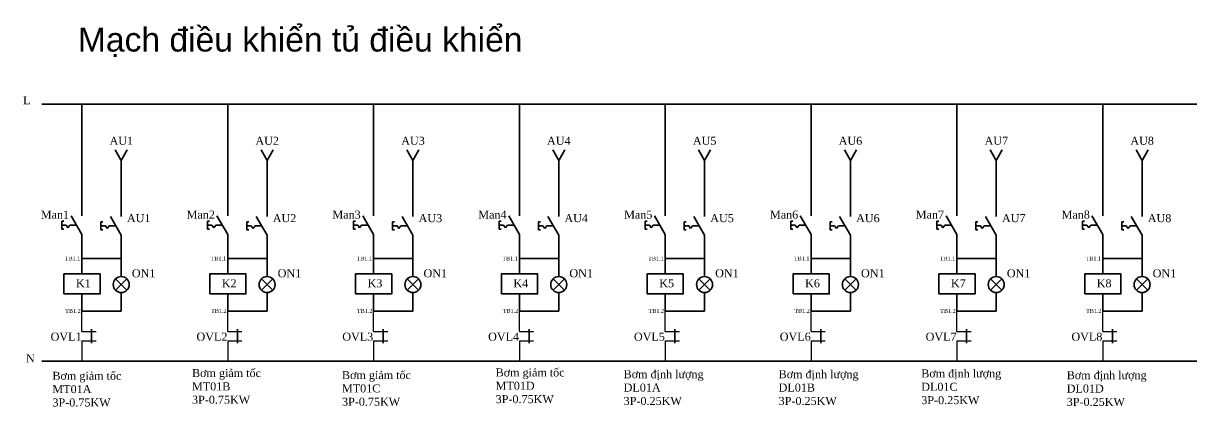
# Model space of a CAD drawing. Header units: millimetres. Extents: x 0 to 19177, y 0 to 12100.
# Drawn here: x 11110 to 14024, y 10995 to 11952 of the extents above; entities that cross this region are included whole.
import ezdxf

# ---------------------------------------------------------------- set-up
doc = ezdxf.new("R2010")
doc.units = ezdxf.units.MM
doc.header["$MEASUREMENT"] = 0
doc.layers.add('0---TBD---SD', color=2, linetype='Continuous', lineweight=25)
doc.layers.add('NetDam', color=7, linetype='Continuous', lineweight=35)
doc.layers.add('PHU KIEN', color=7, linetype='Continuous')
doc.styles.get("Standard").update_dxf_attribs({"font": 'arial.ttf'})

# ---------------------------------------------------------------- blocks, each defined once
blk = doc.blocks.new('TDM')
at = {"layer": '0---TBD---SD', "color": 7}
for p, q in [((334849, 442398), (334849, 442782)), ((334849, 442398), (335027, 442398)), ((334938, 442398), (335115, 442398)), ((334849, 442221), (334849, 441837)), ((334849, 442221), (335027, 442221)), ((334938, 442221), (335115, 442221))]:
    blk.add_line(p, q, dxfattribs=at)

msp = doc.modelspace()

# ---------------------------------------------------------------- linework, layer by layer
at = {"layer": 'NetDam', "color": 0}
for p, q in [((11256.2, 11749.7), (11156.2, 11749.7)), ((11256.2, 11619), (11256.2, 11749.7)), ((11256.2, 11749.7), (11620, 11749.7)), ((11620, 11619), (11620, 11749.7)), ((11620, 11749.7), (11983.8, 11749.7)), ((11983.8, 11619), (11983.8, 11749.7)), ((11983.8, 11749.7), (12347.6, 11749.7)), ((12347.6, 11619), (12347.6, 11749.7)), ((12347.6, 11749.7), (12711.3, 11749.7)), ((12711.3, 11619), (12711.3, 11749.7)), ((12711.3, 11749.7), (13075.1, 11749.7)), ((13075.1, 11619), (13075.1, 11749.7)), ((13075.1, 11749.7), (13438.9, 11749.7)), ((13438.9, 11619), (13438.9, 11749.7)), ((13438.9, 11749.7), (13802.7, 11749.7)), ((13802.7, 11619), (13802.7, 11749.7)), ((13802.7, 11749.7), (14166.4, 11749.7)), ((11354.1, 11609.5), (11339.1, 11635.5)), ((11354.1, 11609.5), (11369.1, 11635.5)), ((11717.9, 11609.5), (11702.9, 11635.5)), ((11717.9, 11609.5), (11732.9, 11635.5)), ((12081.7, 11609.5), (12066.7, 11635.5)), ((12081.7, 11609.5), (12096.7, 11635.5)), ((12445.4, 11609.5), (12430.4, 11635.5)), ((12445.4, 11609.5), (12460.4, 11635.5)), ((12809.2, 11609.5), (12794.2, 11635.5)), ((12809.2, 11609.5), (12824.2, 11635.5)), ((13173, 11609.5), (13158, 11635.5)), ((13173, 11609.5), (13188, 11635.5)), ((13536.8, 11609.5), (13521.8, 11635.5)), ((13536.8, 11609.5), (13551.8, 11635.5)), ((13900.6, 11609.5), (13885.6, 11635.5)), ((13900.6, 11609.5), (13915.6, 11635.5)), ((11256.2, 11619), (11256.2, 11505.9)), ((11354.1, 11609.5), (11354.1, 11575)), ((11620, 11619), (11620, 11505.9)), ((11717.9, 11609.5), (11717.9, 11575)), ((11983.8, 11619), (11983.8, 11505.9)), ((12081.7, 11609.5), (12081.7, 11575)), ((12347.6, 11619), (12347.6, 11505.9)), ((12445.4, 11609.5), (12445.4, 11575)), ((12711.3, 11619), (12711.3, 11505.9)), ((12809.2, 11609.5), (12809.2, 11575)), ((13075.1, 11619), (13075.1, 11505.9)), ((13173, 11609.5), (13173, 11575)), ((13438.9, 11619), (13438.9, 11505.9)), ((13536.8, 11609.5), (13536.8, 11575)), ((13802.7, 11619), (13802.7, 11505.9)), ((13900.6, 11609.5), (13900.6, 11575)), ((11354.1, 11575), (11354.1, 11504.1)), ((11717.9, 11575), (11717.9, 11504.1)), ((12081.7, 11575), (12081.7, 11504.1)), ((12445.4, 11575), (12445.4, 11504.1)), ((12809.2, 11575), (12809.2, 11504.1)), ((13173, 11575), (13173, 11504.1)), ((13536.8, 11575), (13536.8, 11504.1)), ((13900.6, 11575), (13900.6, 11504.1)), ((11256.2, 11497.4), (11256.2, 11505.9)), ((11256.2, 11471.4), (11256.2, 11497.4)), ((11354.1, 11495.6), (11354.1, 11504.1)), ((11354.1, 11469.6), (11354.1, 11495.6)), ((11620, 11497.4), (11620, 11505.9)), ((11620, 11471.4), (11620, 11497.4)), ((11717.9, 11495.6), (11717.9, 11504.1)), ((11717.9, 11469.6), (11717.9, 11495.6)), ((11983.8, 11497.4), (11983.8, 11505.9)), ((11983.8, 11471.4), (11983.8, 11497.4)), ((12081.7, 11495.6), (12081.7, 11504.1)), ((12081.7, 11469.6), (12081.7, 11495.6)), ((12347.6, 11497.4), (12347.6, 11505.9)), ((12347.6, 11471.4), (12347.6, 11497.4)), ((12445.4, 11495.6), (12445.4, 11504.1)), ((12445.4, 11469.6), (12445.4, 11495.6)), ((12711.3, 11497.4), (12711.3, 11505.9)), ((12711.3, 11471.4), (12711.3, 11497.4)), ((12809.2, 11495.6), (12809.2, 11504.1)), ((12809.2, 11469.6), (12809.2, 11495.6)), ((13075.1, 11497.4), (13075.1, 11505.9)), ((13075.1, 11471.4), (13075.1, 11497.4)), ((13173, 11495.6), (13173, 11504.1)), ((13173, 11469.6), (13173, 11495.6)), ((13438.9, 11497.4), (13438.9, 11505.9)), ((13438.9, 11471.4), (13438.9, 11497.4)), ((13536.8, 11495.6), (13536.8, 11504.1)), ((13536.8, 11469.6), (13536.8, 11495.6)), ((13802.7, 11497.4), (13802.7, 11505.9)), ((13802.7, 11471.4), (13802.7, 11497.4)), ((13900.6, 11495.6), (13900.6, 11504.1)), ((13900.6, 11469.6), (13900.6, 11495.6)), ((11205.7, 11447.9), (11205.7, 11457.9)), ((11205.7, 11457.9), (11210.7, 11457.9)), ((11256.2, 11424.4), (11229.2, 11471.4)), ((11303.6, 11446.1), (11303.6, 11456.1)), ((11303.6, 11456.1), (11308.6, 11456.1)), ((11354.1, 11422.6), (11327.1, 11469.6)), ((11569.5, 11447.9), (11569.5, 11457.9)), ((11569.5, 11457.9), (11574.5, 11457.9)), ((11620, 11424.4), (11593, 11471.4)), ((11667.4, 11446.1), (11667.4, 11456.1)), ((11667.4, 11456.1), (11672.4, 11456.1)), ((11717.9, 11422.6), (11690.9, 11469.6)), ((11933.3, 11447.9), (11933.3, 11457.9)), ((11933.3, 11457.9), (11938.3, 11457.9)), ((11983.8, 11424.4), (11956.8, 11471.4)), ((12031.2, 11446.1), (12031.2, 11456.1)), ((12031.2, 11456.1), (12036.2, 11456.1)), ((12081.7, 11422.6), (12054.7, 11469.6)), ((12297.1, 11447.9), (12297.1, 11457.9)), ((12297.1, 11457.9), (12302.1, 11457.9)), ((12347.6, 11424.4), (12320.6, 11471.4)), ((12394.9, 11446.1), (12394.9, 11456.1)), ((12394.9, 11456.1), (12399.9, 11456.1)), ((12445.4, 11422.6), (12418.4, 11469.6)), ((12660.8, 11447.9), (12660.8, 11457.9)), ((12660.8, 11457.9), (12665.8, 11457.9)), ((12711.3, 11424.4), (12684.3, 11471.4)), ((12758.7, 11446.1), (12758.7, 11456.1)), ((12758.7, 11456.1), (12763.7, 11456.1)), ((12809.2, 11422.6), (12782.2, 11469.6)), ((13024.6, 11447.9), (13024.6, 11457.9)), ((13024.6, 11457.9), (13029.6, 11457.9)), ((13075.1, 11424.4), (13048.1, 11471.4)), ((13122.5, 11446.1), (13122.5, 11456.1)), ((13122.5, 11456.1), (13127.5, 11456.1)), ((13173, 11422.6), (13146, 11469.6)), ((13388.4, 11447.9), (13388.4, 11457.9)), ((13388.4, 11457.9), (13393.4, 11457.9)), ((13438.9, 11424.4), (13411.9, 11471.4)), ((13486.3, 11446.1), (13486.3, 11456.1)), ((13486.3, 11456.1), (13491.3, 11456.1)), ((13536.8, 11422.6), (13509.8, 11469.6)), ((13752.2, 11447.9), (13752.2, 11457.9)), ((13752.2, 11457.9), (13757.2, 11457.9)), ((13802.7, 11424.4), (13775.7, 11471.4)), ((13850.1, 11446.1), (13850.1, 11456.1)), ((13850.1, 11456.1), (13855.1, 11456.1)), ((13900.6, 11422.6), (13873.6, 11469.6)), ((11205.7, 11447.9), (11205.7, 11437.9)), ((11205.7, 11447.9), (11214.2, 11447.9)), ((11205.7, 11437.9), (11210.7, 11437.9)), ((11216.7, 11447.9), (11214.2, 11447.9)), ((11221.2, 11440.9), (11216.7, 11447.9)), ((11226.2, 11447.9), (11221.2, 11440.9)), ((11226.2, 11447.9), (11230.2, 11447.9)), ((11230.2, 11447.9), (11242.7, 11447.9)), ((11256.2, 11424.4), (11256.2, 11388.5)), ((11303.6, 11446.1), (11303.6, 11436.1)), ((11303.6, 11446.1), (11312.1, 11446.1)), ((11303.6, 11436.1), (11308.6, 11436.1)), ((11314.6, 11446.1), (11312.1, 11446.1)), ((11319.1, 11439.1), (11314.6, 11446.1)), ((11324.1, 11446.1), (11319.1, 11439.1)), ((11324.1, 11446.1), (11328.1, 11446.1)), ((11328.1, 11446.1), (11340.6, 11446.1)), ((11569.5, 11447.9), (11569.5, 11437.9)), ((11569.5, 11447.9), (11578, 11447.9)), ((11569.5, 11437.9), (11574.5, 11437.9)), ((11580.5, 11447.9), (11578, 11447.9)), ((11585, 11440.9), (11580.5, 11447.9)), ((11590, 11447.9), (11585, 11440.9)), ((11590, 11447.9), (11594, 11447.9)), ((11594, 11447.9), (11606.5, 11447.9)), ((11620, 11424.4), (11620, 11388.5)), ((11667.4, 11446.1), (11667.4, 11436.1)), ((11667.4, 11446.1), (11675.9, 11446.1)), ((11667.4, 11436.1), (11672.4, 11436.1)), ((11678.4, 11446.1), (11675.9, 11446.1)), ((11682.9, 11439.1), (11678.4, 11446.1)), ((11687.9, 11446.1), (11682.9, 11439.1)), ((11687.9, 11446.1), (11691.9, 11446.1)), ((11691.9, 11446.1), (11704.4, 11446.1)), ((11933.3, 11447.9), (11933.3, 11437.9)), ((11933.3, 11447.9), (11941.8, 11447.9)), ((11933.3, 11437.9), (11938.3, 11437.9)), ((11944.3, 11447.9), (11941.8, 11447.9)), ((11948.8, 11440.9), (11944.3, 11447.9)), ((11953.8, 11447.9), (11948.8, 11440.9)), ((11953.8, 11447.9), (11957.8, 11447.9)), ((11957.8, 11447.9), (11970.3, 11447.9)), ((11983.8, 11424.4), (11983.8, 11388.5)), ((12031.2, 11446.1), (12031.2, 11436.1)), ((12031.2, 11446.1), (12039.7, 11446.1)), ((12031.2, 11436.1), (12036.2, 11436.1)), ((12042.2, 11446.1), (12039.7, 11446.1)), ((12046.7, 11439.1), (12042.2, 11446.1)), ((12051.7, 11446.1), (12046.7, 11439.1)), ((12051.7, 11446.1), (12055.7, 11446.1)), ((12055.7, 11446.1), (12068.2, 11446.1)), ((12297.1, 11447.9), (12297.1, 11437.9)), ((12297.1, 11447.9), (12305.6, 11447.9)), ((12297.1, 11437.9), (12302.1, 11437.9)), ((12308.1, 11447.9), (12305.6, 11447.9)), ((12312.6, 11440.9), (12308.1, 11447.9)), ((12317.6, 11447.9), (12312.6, 11440.9)), ((12317.6, 11447.9), (12321.6, 11447.9)), ((12321.6, 11447.9), (12334.1, 11447.9)), ((12347.6, 11424.4), (12347.6, 11388.5)), ((12394.9, 11446.1), (12394.9, 11436.1)), ((12394.9, 11446.1), (12403.4, 11446.1)), ((12394.9, 11436.1), (12399.9, 11436.1)), ((12405.9, 11446.1), (12403.4, 11446.1)), ((12410.4, 11439.1), (12405.9, 11446.1)), ((12415.4, 11446.1), (12410.4, 11439.1)), ((12415.4, 11446.1), (12419.4, 11446.1)), ((12419.4, 11446.1), (12431.9, 11446.1)), ((12660.8, 11447.9), (12660.8, 11437.9)), ((12660.8, 11447.9), (12669.3, 11447.9)), ((12660.8, 11437.9), (12665.8, 11437.9)), ((12671.8, 11447.9), (12669.3, 11447.9)), ((12676.3, 11440.9), (12671.8, 11447.9)), ((12681.3, 11447.9), (12676.3, 11440.9)), ((12681.3, 11447.9), (12685.3, 11447.9)), ((12685.3, 11447.9), (12697.8, 11447.9)), ((12711.3, 11424.4), (12711.3, 11388.5)), ((12758.7, 11446.1), (12758.7, 11436.1)), ((12758.7, 11446.1), (12767.2, 11446.1)), ((12758.7, 11436.1), (12763.7, 11436.1)), ((12769.7, 11446.1), (12767.2, 11446.1)), ((12774.2, 11439.1), (12769.7, 11446.1)), ((12779.2, 11446.1), (12774.2, 11439.1)), ((12779.2, 11446.1), (12783.2, 11446.1)), ((12783.2, 11446.1), (12795.7, 11446.1)), ((13024.6, 11447.9), (13024.6, 11437.9)), ((13024.6, 11447.9), (13033.1, 11447.9)), ((13024.6, 11437.9), (13029.6, 11437.9)), ((13035.6, 11447.9), (13033.1, 11447.9)), ((13040.1, 11440.9), (13035.6, 11447.9)), ((13045.1, 11447.9), (13040.1, 11440.9)), ((13045.1, 11447.9), (13049.1, 11447.9)), ((13049.1, 11447.9), (13061.6, 11447.9)), ((13075.1, 11424.4), (13075.1, 11388.5)), ((13122.5, 11446.1), (13122.5, 11436.1)), ((13122.5, 11446.1), (13131, 11446.1)), ((13122.5, 11436.1), (13127.5, 11436.1)), ((13133.5, 11446.1), (13131, 11446.1)), ((13138, 11439.1), (13133.5, 11446.1)), ((13143, 11446.1), (13138, 11439.1)), ((13143, 11446.1), (13147, 11446.1)), ((13147, 11446.1), (13159.5, 11446.1)), ((13388.4, 11447.9), (13388.4, 11437.9)), ((13388.4, 11447.9), (13396.9, 11447.9)), ((13388.4, 11437.9), (13393.4, 11437.9)), ((13399.4, 11447.9), (13396.9, 11447.9)), ((13403.9, 11440.9), (13399.4, 11447.9)), ((13408.9, 11447.9), (13403.9, 11440.9)), ((13408.9, 11447.9), (13412.9, 11447.9)), ((13412.9, 11447.9), (13425.4, 11447.9)), ((13438.9, 11424.4), (13438.9, 11388.5)), ((13486.3, 11446.1), (13486.3, 11436.1)), ((13486.3, 11446.1), (13494.8, 11446.1)), ((13486.3, 11436.1), (13491.3, 11436.1)), ((13497.3, 11446.1), (13494.8, 11446.1)), ((13501.8, 11439.1), (13497.3, 11446.1)), ((13506.8, 11446.1), (13501.8, 11439.1)), ((13506.8, 11446.1), (13510.8, 11446.1)), ((13510.8, 11446.1), (13523.3, 11446.1)), ((13752.2, 11447.9), (13752.2, 11437.9)), ((13752.2, 11447.9), (13760.7, 11447.9)), ((13752.2, 11437.9), (13757.2, 11437.9)), ((13763.2, 11447.9), (13760.7, 11447.9)), ((13767.7, 11440.9), (13763.2, 11447.9)), ((13772.7, 11447.9), (13767.7, 11440.9)), ((13772.7, 11447.9), (13776.7, 11447.9)), ((13776.7, 11447.9), (13789.2, 11447.9)), ((13802.7, 11424.4), (13802.7, 11388.5)), ((13850.1, 11446.1), (13850.1, 11436.1)), ((13850.1, 11446.1), (13858.6, 11446.1)), ((13850.1, 11436.1), (13855.1, 11436.1)), ((13861.1, 11446.1), (13858.6, 11446.1)), ((13865.6, 11439.1), (13861.1, 11446.1)), ((13870.6, 11446.1), (13865.6, 11439.1)), ((13870.6, 11446.1), (13874.6, 11446.1)), ((13874.6, 11446.1), (13887.1, 11446.1)), ((11354.1, 11422.6), (11354.1, 11386.7)), ((11717.9, 11422.6), (11717.9, 11386.7)), ((12081.7, 11422.6), (12081.7, 11386.7)), ((12445.4, 11422.6), (12445.4, 11386.7)), ((12809.2, 11422.6), (12809.2, 11386.7)), ((13173, 11422.6), (13173, 11386.7)), ((13536.8, 11422.6), (13536.8, 11386.7)), ((13900.6, 11422.6), (13900.6, 11386.7)), ((11256.2, 11388.5), (11256.2, 11355.9)), ((11354.1, 11364.4), (11354.1, 11386.7)), ((11620, 11388.5), (11620, 11355.9)), ((11717.9, 11364.4), (11717.9, 11386.7)), ((11983.8, 11388.5), (11983.8, 11355.9)), ((12081.7, 11364.4), (12081.7, 11386.7)), ((12347.6, 11388.5), (12347.6, 11355.9)), ((12445.4, 11364.4), (12445.4, 11386.7)), ((12711.3, 11388.5), (12711.3, 11355.9)), ((12809.2, 11364.4), (12809.2, 11386.7)), ((13075.1, 11388.5), (13075.1, 11355.9)), ((13173, 11364.4), (13173, 11386.7)), ((13438.9, 11388.5), (13438.9, 11355.9)), ((13536.8, 11364.4), (13536.8, 11386.7)), ((13802.7, 11388.5), (13802.7, 11355.9)), ((13900.6, 11364.4), (13900.6, 11386.7)), ((11354.1, 11364.4), (11256.2, 11364.4)), ((11256.2, 11325.9), (11256.2, 11355.9)), ((11354.1, 11339.6), (11354.1, 11364.4)), ((11354.1, 11319.6), (11354.1, 11339.6)), ((11717.9, 11364.4), (11620, 11364.4)), ((11620, 11325.9), (11620, 11355.9)), ((11717.9, 11339.6), (11717.9, 11364.4)), ((11717.9, 11319.6), (11717.9, 11339.6)), ((12081.7, 11364.4), (11983.8, 11364.4)), ((11983.8, 11325.9), (11983.8, 11355.9)), ((12081.7, 11339.6), (12081.7, 11364.4)), ((12081.7, 11319.6), (12081.7, 11339.6)), ((12445.4, 11364.4), (12347.6, 11364.4)), ((12347.6, 11325.9), (12347.6, 11355.9)), ((12445.4, 11339.6), (12445.4, 11364.4)), ((12445.4, 11319.6), (12445.4, 11339.6)), ((12809.2, 11364.4), (12711.3, 11364.4)), ((12711.3, 11325.9), (12711.3, 11355.9)), ((12809.2, 11339.6), (12809.2, 11364.4)), ((12809.2, 11319.6), (12809.2, 11339.6)), ((13173, 11364.4), (13075.1, 11364.4)), ((13075.1, 11325.9), (13075.1, 11355.9)), ((13173, 11339.6), (13173, 11364.4)), ((13173, 11319.6), (13173, 11339.6)), ((13536.8, 11364.4), (13438.9, 11364.4)), ((13438.9, 11325.9), (13438.9, 11355.9)), ((13536.8, 11339.6), (13536.8, 11364.4)), ((13536.8, 11319.6), (13536.8, 11339.6)), ((13900.6, 11364.4), (13802.7, 11364.4)), ((13802.7, 11325.9), (13802.7, 11355.9)), ((13900.6, 11339.6), (13900.6, 11364.4)), ((13900.6, 11319.6), (13900.6, 11339.6)), ((11340, 11313.5), (11368.3, 11285.2)), ((11368.3, 11313.5), (11340, 11285.2)), ((11354.1, 11319.4), (11354.1, 11319.6)), ((11703.8, 11313.5), (11732, 11285.2)), ((11732, 11313.5), (11703.8, 11285.2)), ((11717.9, 11319.4), (11717.9, 11319.6)), ((12067.5, 11313.5), (12095.8, 11285.2)), ((12095.8, 11313.5), (12067.5, 11285.2)), ((12081.7, 11319.4), (12081.7, 11319.6)), ((12431.3, 11313.5), (12459.6, 11285.2)), ((12459.6, 11313.5), (12431.3, 11285.2)), ((12445.4, 11319.4), (12445.4, 11319.6)), ((12795.1, 11313.5), (12823.4, 11285.2)), ((12823.4, 11313.5), (12795.1, 11285.2)), ((12809.2, 11319.4), (12809.2, 11319.6)), ((13158.9, 11313.5), (13187.1, 11285.2)), ((13187.1, 11313.5), (13158.9, 11285.2)), ((13173, 11319.4), (13173, 11319.6)), ((13522.6, 11313.5), (13550.9, 11285.2)), ((13550.9, 11313.5), (13522.6, 11285.2)), ((13536.8, 11319.4), (13536.8, 11319.6)), ((13886.4, 11313.5), (13914.7, 11285.2)), ((13914.7, 11313.5), (13886.4, 11285.2)), ((13900.6, 11319.4), (13900.6, 11319.6)), ((11354.1, 11279.4), (11354.1, 11259.4)), ((11717.9, 11279.4), (11717.9, 11259.4)), ((12081.7, 11279.4), (12081.7, 11259.4)), ((12445.4, 11279.4), (12445.4, 11259.4)), ((12809.2, 11279.4), (12809.2, 11259.4)), ((13173, 11279.4), (13173, 11259.4)), ((13536.8, 11279.4), (13536.8, 11259.4)), ((13900.6, 11279.4), (13900.6, 11259.4)), ((11256.2, 11275.9), (11256.2, 11245.9)), ((11354.1, 11259.4), (11354.1, 11233.4)), ((11620, 11275.9), (11620, 11245.9)), ((11717.9, 11259.4), (11717.9, 11233.4)), ((11983.8, 11275.9), (11983.8, 11245.9)), ((12081.7, 11259.4), (12081.7, 11233.4)), ((12347.6, 11275.9), (12347.6, 11245.9)), ((12445.4, 11259.4), (12445.4, 11233.4)), ((12711.3, 11275.9), (12711.3, 11245.9)), ((12809.2, 11259.4), (12809.2, 11233.4)), ((13075.1, 11275.9), (13075.1, 11245.9)), ((13173, 11259.4), (13173, 11233.4)), ((13438.9, 11275.9), (13438.9, 11245.9)), ((13536.8, 11259.4), (13536.8, 11233.4)), ((13802.7, 11275.9), (13802.7, 11245.9)), ((13900.6, 11259.4), (13900.6, 11233.4)), ((11256.2, 11245.9), (11256.2, 11233.4)), ((11354.1, 11233.4), (11256.2, 11233.4)), ((11620, 11245.9), (11620, 11233.4)), ((11717.9, 11233.4), (11620, 11233.4)), ((11983.8, 11245.9), (11983.8, 11233.4)), ((12081.7, 11233.4), (11983.8, 11233.4)), ((12347.6, 11245.9), (12347.6, 11233.4)), ((12445.4, 11233.4), (12347.6, 11233.4)), ((12711.3, 11245.9), (12711.3, 11233.4)), ((12809.2, 11233.4), (12711.3, 11233.4)), ((13075.1, 11245.9), (13075.1, 11233.4)), ((13173, 11233.4), (13075.1, 11233.4)), ((13438.9, 11245.9), (13438.9, 11233.4)), ((13536.8, 11233.4), (13438.9, 11233.4)), ((13802.7, 11245.9), (13802.7, 11233.4)), ((13900.6, 11233.4), (13802.7, 11233.4)), ((11280.1, 11187.9), (11280.1, 11152.9)), ((11643.9, 11187.9), (11643.9, 11152.9)), ((12007.7, 11187.9), (12007.7, 11152.9)), ((12371.4, 11187.9), (12371.4, 11152.9)), ((12735.2, 11187.9), (12735.2, 11152.9)), ((13099, 11187.9), (13099, 11152.9)), ((13462.8, 11187.9), (13462.8, 11152.9)), ((13826.6, 11187.9), (13826.6, 11152.9)), ((11256.2, 11108.5), (11156.2, 11108.5)), ((11256.2, 11108.5), (11620, 11108.5)), ((11620, 11108.5), (11983.8, 11108.5)), ((11983.8, 11108.5), (12347.6, 11108.5)), ((12347.6, 11108.5), (12711.3, 11108.5)), ((12711.3, 11108.5), (13075.1, 11108.5)), ((13075.1, 11108.5), (13438.9, 11108.5)), ((13438.9, 11108.5), (13802.7, 11108.5)), ((13802.7, 11108.5), (14166.4, 11108.5))]:
    msp.add_line(p, q, dxfattribs=at)
for points in [[(11211.2, 11275.9), (11301.2, 11275.9), (11301.2, 11325.9), (11211.2, 11325.9)], [(11575, 11275.9), (11665, 11275.9), (11665, 11325.9), (11575, 11325.9)], [(11938.8, 11275.9), (12028.8, 11275.9), (12028.8, 11325.9), (11938.8, 11325.9)], [(12302.6, 11275.9), (12392.6, 11275.9), (12392.6, 11325.9), (12302.6, 11325.9)], [(12666.3, 11275.9), (12756.3, 11275.9), (12756.3, 11325.9), (12666.3, 11325.9)], [(13030.1, 11275.9), (13120.1, 11275.9), (13120.1, 11325.9), (13030.1, 11325.9)], [(13393.9, 11275.9), (13483.9, 11275.9), (13483.9, 11325.9), (13393.9, 11325.9)], [(13757.7, 11275.9), (13847.7, 11275.9), (13847.7, 11325.9), (13757.7, 11325.9)]]:
    msp.add_lwpolyline(points, close=True, dxfattribs=at)
for centre in [(11354.1, 11299.4), (11717.9, 11299.4), (12081.7, 11299.4), (12445.4, 11299.4), (12809.2, 11299.4), (13173, 11299.4), (13536.8, 11299.4), (13900.6, 11299.4)]:
    msp.add_circle(centre, 20, dxfattribs=at)

# ---------------------------------------------------------------- block references
at = {"layer": 'PHU KIEN', "color": 9, "xscale": 0.1322222222090932, "yscale": 0.1322222222090932, "zscale": 0.1322222222090932}
for p in [(-33018.3, -47312.2), (-32654.5, -47312.2), (-32290.8, -47312.2), (-31927, -47312.2), (-31563.2, -47312.2), (-31199.4, -47312.2), (-30835.7, -47312.2), (-30471.9, -47312.2)]:
    msp.add_blockref('TDM', p, dxfattribs=at)

# ---------------------------------------------------------------- texts
at = {"attachment_point": 1}
for s, width, insert, char_height in [('Mạch điều khiển tủ điều khiển', 1129.702, (11246.1, 11941.3), 60), ('{\\fTimes New Roman|b0|i0|c0|p18;L}', 136, (11109.1, 11769.7), 20), ('{\\fTimes New Roman|b0|i0|c0|p18;AU1}', 136, (11325, 11668.5), 20), ('{\\fTimes New Roman|b0|i0|c0|p18;AU2}', 136, (11688.8, 11668.5), 20), ('{\\fTimes New Roman|b0|i0|c0|p18;AU3}', 136, (12052.6, 11668.5), 20), ('{\\fTimes New Roman|b0|i0|c0|p18;AU4}', 136, (12416.3, 11668.5), 20), ('{\\fTimes New Roman|b0|i0|c0|p18;AU5}', 136, (12780.1, 11668.5), 20), ('{\\fTimes New Roman|b0|i0|c0|p18;AU6}', 136, (13143.9, 11668.5), 20), ('{\\fTimes New Roman|b0|i0|c0|p18;AU7}', 136, (13507.7, 11668.5), 20), ('{\\fTimes New Roman|b0|i0|c0|p18;AU8}', 136, (13871.4, 11668.5), 20), ('{\\fTimes New Roman|b0|i0|c0|p18;Man1}', 136, (11153.5, 11484.2), 20), ('{\\fTimes New Roman|b0|i0|c0|p18;Man2}', 136, (11517.3, 11484.2), 20), ('{\\fTimes New Roman|b0|i0|c0|p18;Man3}', 136, (11881, 11484.2), 20), ('{\\fTimes New Roman|b0|i0|c0|p18;Man4}', 136, (12244.8, 11484.2), 20), ('{\\fTimes New Roman|b0|i0|c0|p18;Man5}', 136, (12608.6, 11484.2), 20), ('{\\fTimes New Roman|b0|i0|c0|p18;Man6}', 136, (12972.4, 11484.2), 20), ('{\\fTimes New Roman|b0|i0|c0|p18;Man7}', 136, (13336.2, 11484.2), 20), ('{\\fTimes New Roman|b0|i0|c0|p18;Man8}', 136, (13699.9, 11484.2), 20), ('{\\fTimes New Roman|b0|i0|c0|p18;AU1}', 136, (11368.4, 11475.3), 20), ('{\\fTimes New Roman|b0|i0|c0|p18;AU2}', 136, (11732.2, 11475.3), 20), ('{\\fTimes New Roman|b0|i0|c0|p18;AU3}', 136, (12096, 11475.3), 20), ('{\\fTimes New Roman|b0|i0|c0|p18;AU4}', 136, (12459.7, 11475.3), 20), ('{\\fTimes New Roman|b0|i0|c0|p18;AU5}', 136, (12823.5, 11475.3), 20), ('{\\fTimes New Roman|b0|i0|c0|p18;AU6}', 136, (13187.3, 11475.3), 20), ('{\\fTimes New Roman|b0|i0|c0|p18;AU7}', 136, (13551.1, 11475.3), 20), ('{\\fTimes New Roman|b0|i0|c0|p18;AU8}', 136, (13914.9, 11475.3), 20), ('{\\fTimes New Roman|b0|i0|c0|p18;TB1.1}', 42.905, (11213.3, 11369.5), 10), ('{\\fTimes New Roman|b0|i0|c0|p18;TB1.1}', 42.905, (11577.1, 11369.5), 10), ('{\\fTimes New Roman|b0|i0|c0|p18;TB1.1}', 42.905, (11940.9, 11369.5), 10), ('{\\fTimes New Roman|b0|i0|c0|p18;TB1.1}', 42.905, (12304.6, 11369.5), 10), ('{\\fTimes New Roman|b0|i0|c0|p18;TB1.1}', 42.905, (12668.4, 11369.5), 10), ('{\\fTimes New Roman|b0|i0|c0|p18;TB1.1}', 42.905, (13032.2, 11369.5), 10), ('{\\fTimes New Roman|b0|i0|c0|p18;TB1.1}', 42.905, (13396, 11369.5), 10), ('{\\fTimes New Roman|b0|i0|c0|p18;TB1.1}', 42.905, (13759.8, 11369.5), 10), ('{\\fTimes New Roman|b0|i0|c0|p18;K1}', 78.993, (11241.2, 11312.7), 20), ('{\\fTimes New Roman|b0|i0|c0|p18;K2}', 78.993, (11605, 11312.7), 20), ('{\\fTimes New Roman|b0|i0|c0|p18;K3}', 78.993, (11968.7, 11312.7), 20), ('{\\fTimes New Roman|b0|i0|c0|p18;K4}', 78.993, (12332.5, 11312.7), 20), ('{\\fTimes New Roman|b0|i0|c0|p18;K5}', 78.993, (12696.3, 11312.7), 20), ('{\\fTimes New Roman|b0|i0|c0|p18;K6}', 78.993, (13060.1, 11312.7), 20), ('{\\fTimes New Roman|b0|i0|c0|p18;K7}', 78.993, (13423.9, 11312.7), 20), ('{\\fTimes New Roman|b0|i0|c0|p18;K8}', 78.993, (13787.6, 11312.7), 20), ('{\\fTimes New Roman|b0|i0|c0|p18;TB1.2}', 42.905, (11214.4, 11238.7), 10), ('{\\fTimes New Roman|b0|i0|c0|p18;TB1.2}', 42.905, (11578.2, 11238.7), 10), ('{\\fTimes New Roman|b0|i0|c0|p18;TB1.2}', 42.905, (11942, 11238.7), 10), ('{\\fTimes New Roman|b0|i0|c0|p18;TB1.2}', 42.905, (12305.7, 11238.7), 10), ('{\\fTimes New Roman|b0|i0|c0|p18;TB1.2}', 42.905, (12669.5, 11238.7), 10), ('{\\fTimes New Roman|b0|i0|c0|p18;TB1.2}', 42.905, (13033.3, 11238.7), 10), ('{\\fTimes New Roman|b0|i0|c0|p18;TB1.2}', 42.905, (13397.1, 11238.7), 10), ('{\\fTimes New Roman|b0|i0|c0|p18;TB1.2}', 42.905, (13760.8, 11238.7), 10), ('{\\fTimes New Roman|b0|i0|c0|p18;OVL1}', 78.993, (11178, 11179.4), 20), ('{\\fTimes New Roman|b0|i0|c0|p18;OVL2}', 78.993, (11541.8, 11179.4), 20), ('{\\fTimes New Roman|b0|i0|c0|p18;OVL3}', 78.993, (11905.6, 11179.4), 20), ('{\\fTimes New Roman|b0|i0|c0|p18;OVL4}', 78.993, (12269.3, 11179.4), 20), ('{\\fTimes New Roman|b0|i0|c0|p18;OVL5}', 78.993, (12633.1, 11179.4), 20), ('{\\fTimes New Roman|b0|i0|c0|p18;OVL6}', 78.993, (12996.9, 11179.4), 20), ('{\\fTimes New Roman|b0|i0|c0|p18;OVL7}', 78.993, (13360.7, 11179.4), 20), ('{\\fTimes New Roman|b0|i0|c0|p18;OVL8}', 78.993, (13724.4, 11179.4), 20), ('{\\fTimes New Roman|b0|i0|c0|p18;N}', 136, (11116.6, 11125.2), 20)]:
    msp.add_mtext_dynamic_manual_height_columns(s, width=width, gutter_width=1, heights=[0], dxfattribs=dict(at, insert=insert, char_height=char_height))
at = {"color": 0, "char_height": 20, "attachment_point": 1}
for s, width, insert in [('{\\fTimes New Roman|b0|i0|c0|p18;\\C256;\\PON1}', 136, (11380.6, 11371)), ('{\\fTimes New Roman|b0|i0|c0|p18;\\C256;\\PON1}', 136, (11744.4, 11371)), ('{\\fTimes New Roman|b0|i0|c0|p18;\\C256;\\PON1}', 136, (12108.2, 11371)), ('{\\fTimes New Roman|b0|i0|c0|p18;\\C256;\\PON1}', 136, (12472, 11371)), ('{\\fTimes New Roman|b0|i0|c0|p18;\\C256;\\PON1}', 136, (12835.7, 11371)), ('{\\fTimes New Roman|b0|i0|c0|p18;\\C256;\\PON1}', 136, (13199.5, 11371)), ('{\\fTimes New Roman|b0|i0|c0|p18;\\C256;\\PON1}', 136, (13563.3, 11371)), ('{\\fTimes New Roman|b0|i0|c0|p18;\\C256;\\PON1}', 136, (13927.1, 11371)), ('{\\fTimes New Roman|b0|i0|c0|p18;\\C256;Bơm giảm tốc\\PMT01A\\P3P-0.75KW}', 188.996, (11182.5, 11081.7)), ('{\\fTimes New Roman|b0|i0|c0|p18;\\C256;Bơm giảm tốc\\PMT01B\\P3P-0.75KW}', 188.996, (11530.7, 11088.6)), ('{\\fTimes New Roman|b0|i0|c0|p18;\\C256;Bơm giảm tốc\\PMT01C\\P3P-0.75KW}', 188.996, (11904.8, 11083.5)), ('{\\fTimes New Roman|b0|i0|c0|p18;\\C256;Bơm giảm tốc\\PMT01D\\P3P-0.75KW}', 188.996, (12288.1, 11090)), ('{\\fTimes New Roman|b0|i0|c0|p18;\\C256;Bơm định lượng\\PDL01A\\P3P-0.25KW}', 198.74, (12607.4, 11085.6)), ('{\\fTimes New Roman|b0|i0|c0|p18;\\C256;Bơm định lượng\\PDL01B\\P3P-0.25KW}', 198.74, (12994, 11085.6)), ('{\\fTimes New Roman|b0|i0|c0|p18;\\C256;Bơm định lượng\\PDL01C\\P3P-0.25KW}', 198.74, (13349.8, 11087.6)), ('{\\fTimes New Roman|b0|i0|c0|p18;\\C256;Bơm định lượng\\PDL01D\\P3P-0.25KW}', 198.74, (13712.7, 11083.2))]:
    msp.add_mtext_dynamic_manual_height_columns(s, width=width, gutter_width=1, heights=[0], dxfattribs=dict(at, insert=insert))

doc.saveas('drawing.dxf')
